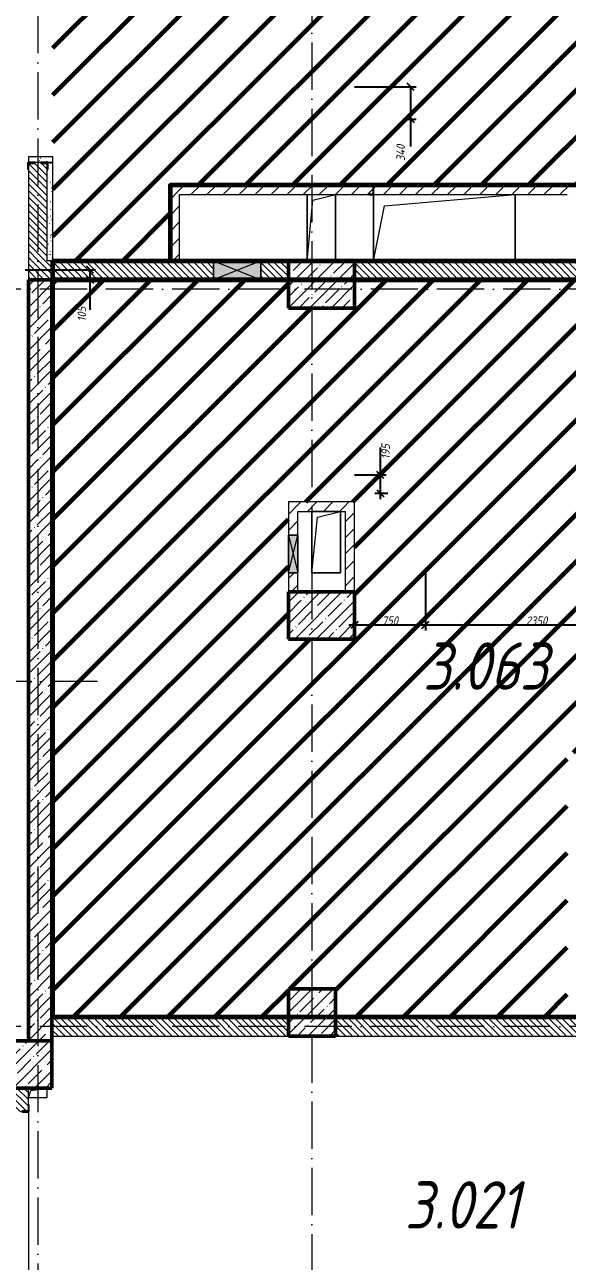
# Model space of a CAD drawing. Header units: millimetres. Extents: x -606178 to 312196, y -19338 to 632709.
# Drawn here: x -66003 to -60265, y 504594 to 517672 of the extents above; entities that cross this region are included whole.
import ezdxf

# ---------------------------------------------------------------- set-up
doc = ezdxf.new("R2010")
doc.units = ezdxf.units.MM
doc.linetypes.add('50_200_ШТРИХ_1Т_ш5_п1_п1_', pattern=[700, 500, -100, 0, -100])
for name, color, linetype, lineweight in [('6.4.1) Окр пт с инж. ПТ2.16', 3, 'Continuous', 60), ('6.4.3) Окр пт с инж. ПТ2.3', 150, 'Continuous', 60), ('A-____-____-DIMS', 7, 'Continuous', 9), ('A-DETL-GENF-OTLN', 7, 'Continuous', 9), ('A-FLOR-____-OTLN', 7, 'Continuous', 9), ('A-GENM-____-MCUT', 7, 'Continuous', 25), ('A-GENM-____-OTLN', 7, 'Continuous', 9), ('A-GENM-____-OTLN-1', 7, 'Continuous', 25), ('A-GLAZ-____-OTLN', 7, 'Continuous', 9), ('A-WALL-____-MCUT', 7, 'Continuous', 13), ('A-WALL-____-MCUT-2', 7, 'Continuous', 50), ('A-WALL-____-OTLN', 7, 'Continuous', 9), ('A-WALL-____-PATT-1', 7, 'Continuous', 9), ('A-WALL-FNSH-MCUT-1', 7, 'Continuous', 9), ('S-COLS-____-MCUT', 7, 'Continuous', 50), ('S-COLS-____-OTLN', 7, 'Continuous', 9), ('S-GRID-____-OTLN-1', 7, '50_200_ШТРИХ_1Т_ш5_п1_п1_', 9), ('Марки помещений', 7, 'Continuous', 9)]:
    doc.layers.add(name, color=color, linetype=linetype, lineweight=lineweight)
doc.layers.add('A-WALL-____-PATT-2', color=7, linetype='Continuous', lineweight=9, true_color=0x787878)
doc.styles.add('ISOCPEUR_I_2', font='isocpeui.ttf', dxfattribs={"width": 0.85, "height": 2.3})
doc.styles.add('ISOCPEUR_I_7', font='isocpeui.ttf', dxfattribs={"width": 0.9, "height": 90})
doc.dimstyles.new('ISO-1_8_0_9К_СРЕДНИЙ_Кладочные_1', dxfattribs={"dimscale": 304.8, "dimtxt": 89.638306, "dimasz": 0.246063, "dimexe": 0.19685, "dimexo": 0, "dimgap": 0, "dimtad": 1, "dimdec": 3, "dimrnd": 0.001, "dimdsep": 46, "dimtxsty": 'ISOCPEUR_I_7', "dimblk1": 'OBLIQUE', "dimblk2": 'OBLIQUE', "dimsah": 1, "dimcen": 0.09, "dimdle": 0.19685, "dimazin": 0, "dimtfac": 1, "dimtdec": 4, "dimtix": 1, "dimtmove": 0, "dimatfit": 3, "dimfxl": 1, "dimtvp": 1, "dimtolj": 1, "dimtzin": 0, "dimarcsym": 2})
doc.dimstyles.new('ISO-1_8_0_9К_СРЕДНИЙ_Кладочные_2', dxfattribs={"dimscale": 304.8, "dimtxt": 89.638306, "dimasz": 0.246063, "dimexe": 0.19685, "dimexo": 0, "dimgap": 0, "dimtad": 1, "dimdec": 3, "dimrnd": 0.001, "dimdsep": 46, "dimtxsty": 'ISOCPEUR_I_7', "dimblk1": 'OBLIQUE', "dimblk2": 'OBLIQUE', "dimsah": 1, "dimcen": 0.09, "dimdle": 0.19685, "dimazin": 0, "dimtfac": 1, "dimtdec": 4, "dimtix": 1, "dimtmove": 1, "dimatfit": 3, "dimfxl": 1, "dimtvp": 1, "dimtolj": 1, "dimtzin": 0, "dimarcsym": 2})
pattern_1 = [(135, (-140714.89, 451794.26), (-35.35534, -35.35534), [])]
pattern_2 = [(45, (-140714.89, 451794.26), (-84.85281, 84.85281), [])]
pattern_3 = [(0, (-140714.89, 451794.26), (203.2, 50.8), [3.353, -149.047, 3.353, -149.047, -812.8]), (0, (-140714.89, 451794.26), (203.2, 50.8), [-304.8, 3.353, -301.447, 3.353, -149.047, -355.6]), (0, (-140714.89, 451794.26), (203.2, 50.8), [-762, 3.353, -98.247, 3.353, -250.647]), (120, (-140638.69, 451819.66), (-145.59409, 150.576362), [3.353, -149.047, 3.353, -149.047, -812.8]), (120, (-140638.69, 451819.66), (-145.59409, 150.576362), [-304.8, 3.353, -301.447, 3.353, -149.047, -355.6]), (120, (-140638.69, 451819.66), (-145.59409, 150.576362), [-762, 3.353, -98.247, 3.353, -250.647]), (240, (-140613.29, 451921.26), (-57.60591, -201.376362), [3.353, -149.047, 3.353, -149.047, -812.8]), (240, (-140613.29, 451921.26), (-57.60591, -201.376362), [-304.8, 3.353, -301.447, 3.353, -149.047, -355.6]), (240, (-140613.29, 451921.26), (-57.60591, -201.376362), [-762, 3.353, -98.247, 3.353, -250.647])]

# ---------------------------------------------------------------- blocks, each defined once
blk = doc.blocks.new('BSC_Колонна _Прямоугольная - 500х500-V42-АР1_План отверстий 3 этажа в осях 1-64_Ю-ЯЯ')
at = {"layer": 'S-COLS-____-OTLN'}
h = blk.add_hatch(dxfattribs=at)
h.set_pattern_fill('FP_50', color=256, style=0, pattern_type=2)
h.set_pattern_definition([(45, (-77750, -55431.04), (-114.04925, 114.04925), []), (45, (-77635.95, -55431.04), (-114.04925, 114.04925), [201.613, -40.323, 3.353, -36.97])])
h.paths.add_polyline_path([(-250, -250), (250, -250), (250, 250), (-250, 250)], flags=0)
at = {"layer": 'S-COLS-____-MCUT'}
for p, q in [((250, 250), (-250, 250)), ((-250, 250), (-250, -250)), ((250, -250), (250, 250)), ((-250, -250), (250, -250))]:
    blk.add_line(p, q, dxfattribs=at)
blk = doc.blocks.new('BSC_Колонна _Прямоугольная - 500х700-V106-АР1_План отверстий 3 этажа в осях 1-64_Ю-ЯЯ')
at = {"layer": 'S-COLS-____-OTLN'}
h = blk.add_hatch(dxfattribs=at)
h.set_pattern_fill('FP_111', color=256, style=0, pattern_type=2)
h.set_pattern_definition([(315, (-63131.04, 77850), (114.04925, 114.04925), []), (315, (-63131.04, 77735.95), (114.04925, 114.04925), [201.613, -40.323, 3.353, -36.97])])
h.paths.add_polyline_path([(-250, 350), (-250, -350), (250, -350), (250, 350)], flags=0)
at = {"layer": 'S-COLS-____-MCUT'}
for p, q in [((250, 350), (-250, 350)), ((-250, 350), (-250, -350)), ((250, -350), (250, 350)), ((-250, -350), (250, -350))]:
    blk.add_line(p, q, dxfattribs=at)
blk = doc.blocks.new('BSC_Колонна _Прямоугольная - 500х500-V112-АР1_План отверстий 3 этажа в осях 1-64_Ю-ЯЯ')
at = {"layer": 'S-COLS-____-OTLN'}
h = blk.add_hatch(dxfattribs=at)
h.set_pattern_fill('FP_117', color=256, style=0, pattern_type=2)
h.set_pattern_definition([(45, (-74750, -54881.04), (-114.04925, 114.04925), []), (45, (-74635.95, -54881.04), (-114.04925, 114.04925), [201.613, -40.323, 3.353, -36.97])])
h.paths.add_polyline_path([(-250, -250), (250, -250), (250, 250), (-250, 250), (-250, -79)], flags=0)
at = {"layer": 'S-COLS-____-MCUT'}
for p, q in [((250, 250), (-250, 250)), ((-250, 250), (-250, -250)), ((250, -250), (250, 250)), ((-250, -250), (250, -250))]:
    blk.add_line(p, q, dxfattribs=at)
blk = doc.blocks.new('BSC_Колонна _Прямоугольная - 500х700-V125-АР1_План отверстий 3 этажа в осях 1-64_Ю-ЯЯ')
at = {"layer": 'S-COLS-____-OTLN'}
h = blk.add_hatch(dxfattribs=at)
h.set_pattern_fill('FP_130', color=256, style=0, pattern_type=2)
h.set_pattern_definition([(315, (-59631.04, 77850), (114.04925, 114.04925), []), (315, (-59631.04, 77735.95), (114.04925, 114.04925), [201.613, -40.323, 3.353, -36.97])])
h.paths.add_polyline_path([(-250, 350), (-250, -350), (250, -350), (250, 350)], flags=0)
at = {"layer": 'S-COLS-____-MCUT'}
for p, q in [((250, 350), (-250, 350)), ((-250, 350), (-250, -350)), ((250, -350), (250, 350)), ((-250, -350), (250, -350))]:
    blk.add_line(p, q, dxfattribs=at)
blk = doc.blocks.new('Фахверк_СКБ_Уголок - 250_2700-27497298-АР1_План отверстий 3 этажа в осях 1-64_Ю-ЯЯ')
at = {"layer": 'A-GENM-____-MCUT'}
for p, q in [((200, 181), (125, 181)), ((125, 181), (125, 106)), ((131, 106), (131, 175)), ((131, 175), (200, 175)), ((200, 175), (200, 181)), ((125, 106), (131, 106)), ((131, -6), (125, -6)), ((125, -6), (125, -81)), ((125, -81), (200, -81)), ((131, -75), (131, -6)), ((200, -75), (131, -75)), ((200, -81), (200, -75))]:
    blk.add_line(p, q, dxfattribs=at)
blk = doc.blocks.new('154_Стойка_СКБ_Уголок - СМ-2540_200-37126399-АР1_План отверстий 3 этажа в осях 1-64_Ю-ЯЯ')
at = {"layer": 'A-GENM-____-MCUT'}
for p, q in [((125, 156), (125, 81)), ((200, 156), (125, 156)), ((131, 81), (131, 150)), ((131, 150), (200, 150)), ((200, 150), (200, 156)), ((125, 81), (131, 81)), ((131, 19), (125, 19)), ((125, 19), (125, -56)), ((131, -50), (131, 19)), ((125, -56), (200, -56)), ((200, -50), (131, -50)), ((200, -56), (200, -50))]:
    blk.add_line(p, q, dxfattribs=at)
blk = doc.blocks.new('Стойка_Влож_Полоса боковая - Полоса-V164-АР1_План отверстий 3 этажа в осях 1-64_Ю-ЯЯ')
at = {"layer": 'A-GENM-____-OTLN'}
for p, q in [((-5, 60), (0, 60)), ((-5, -60), (-5, 60)), ((0, 31), (0, -31)), ((0, -60), (-5, -60))]:
    blk.add_line(p, q, dxfattribs=at)
blk = doc.blocks.new('154_Фахверк_СКБ_Швеллер - Тип_100_3960-28318856-АР1_План отверстий 3 этажа в осях 1-64_Ю-ЯЯ')
at = {"layer": 'A-GENM-____-MCUT'}
for p, q in [((175, 50), (125, 50)), ((125, 50), (125, -50)), ((128, 47), (175, 47)), ((128, -47), (128, 47)), ((175, 47), (175, 50)), ((125, -50), (175, -50)), ((175, -47), (128, -47)), ((175, -50), (175, -47))]:
    blk.add_line(p, q, dxfattribs=at)
blk = doc.blocks.new('AR_Отверстие прямоугольное _в плите_ - AR_Отверстие прямоугольное _в плите_-V175-АР1_План отверстий 3 этажа в осях 1-64_Ю-ЯЯ')
at = {"layer": 'A-GENM-____-OTLN'}
for p, q in [((-100, -50), (-75, 25)), ((-75, 25), (100, 50)), ((100, -50), (100, 50)), ((-100, -50), (100, -50))]:
    blk.add_line(p, q, dxfattribs=at)
blk = doc.blocks.new('AR_Отверстие прямоугольное _в плите_ - AR_Отверстие прямоугольное _в плите_-30459803-АР1_План отверстий 3 этажа в осях 1-64_Ю-ЯЯ')
at = {"layer": 'A-GENM-____-OTLN'}
for p, q in [((-150, 350), (-150, -350)), ((-150, -350), (-90, 290)), ((-90, 290), (150, 350)), ((150, -350), (150, 350))]:
    blk.add_line(p, q, dxfattribs=at)
blk = doc.blocks.new('AR_Отверстие прямоугольное _в плите_ - AR_Отверстие прямоугольное _в плите_-30552792-АР1_План отверстий 3 этажа в осях 1-64_Ю-ЯЯ')
at = {"layer": 'A-GENM-____-OTLN'}
for p, q in [((150, 325), (-150, 325)), ((-150, 325), (-150, -325)), ((-150, -325), (-90, 265)), ((-90, 265), (150, 325)), ((150, -325), (150, 325)), ((-150, -325), (150, -325))]:
    blk.add_line(p, q, dxfattribs=at)
blk = doc.blocks.new('AR_Отверстие прямоугольное _в плите_ - AR_Отверстие прямоугольное _в плите_-V205-АР1_План отверстий 3 этажа в осях 1-64_Ю-ЯЯ')
at = {"layer": 'A-GENM-____-OTLN'}
for p, q in [((-750, 350), (-750, -350)), ((-633, 233), (750, 350)), ((750, -350), (750, 350)), ((-750, -350), (-633, 233))]:
    blk.add_line(p, q, dxfattribs=at)
blk = doc.blocks.new('AR_Отверстие прямоугольное _в стене__БезПР - AR_Отверстие прямоугольное _в стене__БезПР-36427908-АР1_План отверстий 3 этажа в осях 1-64_Ю-ЯЯ')
at = {"layer": 'A-GLAZ-____-OTLN'}
blk.add_hatch(color=256, dxfattribs=at).paths.add_polyline_path([(250, -100), (250, 100), (-250, 100), (-250, -100)], flags=0)
at = {"layer": 'A-DETL-GENF-OTLN'}
for p, q in [((-250, -100), (-250, 100)), ((-250, 100), (250, 100)), ((250, 100), (-250, -100)), ((-250, 100), (250, -100)), ((250, 100), (-250, 100)), ((-250, 100), (-250, -100)), ((250, 100), (250, -100)), ((250, -100), (250, 100)), ((250, -100), (-250, -100)), ((-250, -100), (250, -100))]:
    blk.add_line(p, q, dxfattribs=at)
at = {"layer": 'A-GLAZ-____-OTLN'}
blk.add_line((250, 100), (-250, 100), dxfattribs=at)
blk = doc.blocks.new('AR_Отверстие прямоугольное _в стене__БезПР - AR_Отверстие прямоугольное _в стене__БезПР-36428025-АР1_План отверстий 3 этажа в осях 1-64_Ю-ЯЯ')
at = {"layer": 'A-GLAZ-____-OTLN'}
blk.add_hatch(color=256, dxfattribs=at).paths.add_polyline_path([(-200, -50), (200, -50), (200, 50), (-200, 50)], flags=0)
at = {"layer": 'A-DETL-GENF-OTLN'}
for p, q in [((-200, -50), (-200, 50)), ((-200, 50), (200, 50)), ((200, 50), (-200, -50)), ((-200, 50), (200, -50)), ((200, 50), (-200, 50)), ((-200, 50), (-200, -50)), ((200, 50), (200, -50)), ((200, -50), (200, 50)), ((200, -50), (-200, -50)), ((-200, -50), (200, -50))]:
    blk.add_line(p, q, dxfattribs=at)
at = {"layer": 'A-GLAZ-____-OTLN'}
blk.add_line((200, 50), (-200, 50), dxfattribs=at)
blk = doc.blocks.new('_Oblique')
at = {"color": 0, "linetype": 'ByBlock', "lineweight": -2}
blk.add_line((-0.5, -0.5), (0.5, 0.5), dxfattribs=at)
blk = doc.blocks.new('*D5226')
at = {"layer": 'A-____-____-DIMS', "color": 0, "lineweight": -2, "transparency": 16777216}
for p, q in [((-61765, 511906), (-61765, 511264)), ((-62515, 511430), (-62515, 511264)), ((-62575, 511324), (-61705, 511324))]:
    blk.add_line(p, q, dxfattribs=at)
at = {"layer": 'Defpoints', "color": 0, "transparency": 16777216}
for p in [(-61765, 511906), (-62515, 511430), (-61765, 511324)]:
    blk.add_point(p, dxfattribs=at)
at = {"layer": 'A-____-____-DIMS', "color": 0, "lineweight": -2, "transparency": 16777216, "xscale": 75, "yscale": 75, "zscale": 75, "rotation": 180}
blk.add_blockref('_Oblique', (-62515, 511324), dxfattribs=at)
at = {"layer": 'A-____-____-DIMS', "color": 0, "lineweight": -2, "transparency": 16777216, "xscale": 75, "yscale": 75, "zscale": 75}
blk.add_blockref('_Oblique', (-61765, 511324), dxfattribs=at)
at = {"layer": 'A-____-____-DIMS', "color": 0, "transparency": 16777216, "insert": (-62140, 511370), "char_height": 90, "width": 409.58, "attachment_point": 5, "style": 'ISOCPEUR_I_7'}
blk.add_mtext('\\A1;750', dxfattribs=at)
blk = doc.blocks.new('*D5227')
at = {"layer": 'A-____-____-DIMS', "color": 0, "lineweight": -2, "transparency": 16777216}
for p, q in [((-61765, 511906), (-61765, 511264)), ((-59415, 511906), (-59415, 511264)), ((-61825, 511324), (-59355, 511324))]:
    blk.add_line(p, q, dxfattribs=at)
at = {"layer": 'Defpoints', "color": 0, "transparency": 16777216}
for p in [(-61765, 511906), (-59415, 511906), (-59415, 511324)]:
    blk.add_point(p, dxfattribs=at)
at = {"layer": 'A-____-____-DIMS', "color": 0, "lineweight": -2, "transparency": 16777216, "xscale": 75, "yscale": 75, "zscale": 75, "rotation": 180}
blk.add_blockref('_Oblique', (-61765, 511324), dxfattribs=at)
at = {"layer": 'A-____-____-DIMS', "color": 0, "lineweight": -2, "transparency": 16777216, "xscale": 75, "yscale": 75, "zscale": 75}
blk.add_blockref('_Oblique', (-59415, 511324), dxfattribs=at)
at = {"layer": 'A-____-____-DIMS', "color": 0, "transparency": 16777216, "insert": (-60590, 511369), "char_height": 90, "width": 546.1, "attachment_point": 5, "style": 'ISOCPEUR_I_7'}
blk.add_mtext('\\A1;2350', dxfattribs=at)
blk = doc.blocks.new('*D5379')
at = {"layer": 'A-____-____-DIMS', "color": 0, "lineweight": -2, "transparency": 16777216}
for p, q in [((-65998, 515080), (-65253, 515080)), ((-65313, 515080), (-65313, 514915)), ((-65715, 514975), (-65253, 514975)), ((-65313, 514975), (-65313, 514658))]:
    blk.add_line(p, q, dxfattribs=at)
at = {"layer": 'Defpoints', "color": 0, "transparency": 16777216}
for p in [(-65998, 515080), (-65313, 515080), (-65715, 514975)]:
    blk.add_point(p, dxfattribs=at)
at = {"layer": 'A-____-____-DIMS', "color": 0, "lineweight": -2, "transparency": 16777216, "xscale": 75, "yscale": 75, "zscale": 75}
for p, rotation in [((-65313, 515080), 90), ((-65313, 514975), 270)]:
    blk.add_blockref('_Oblique', p, dxfattribs=dict(at, rotation=rotation))
at = {"layer": 'A-____-____-DIMS', "color": 0, "transparency": 16777216, "insert": (-65445, 514534), "char_height": 90, "width": 368.21, "attachment_point": 1, "rotation": 90, "line_spacing_factor": 1.149209, "style": 'ISOCPEUR_I_7'}
blk.add_mtext('\\A1;105', dxfattribs=at)
blk = doc.blocks.new('*D5433')
at = {"layer": 'A-____-____-DIMS', "color": 0, "lineweight": -2, "transparency": 16777216}
for p, q in [((-62515, 517015), (-61862, 517015)), ((-61922, 517015), (-61922, 516615)), ((-62003, 516675), (-61862, 516675)), ((-61922, 516675), (-61922, 516383))]:
    blk.add_line(p, q, dxfattribs=at)
at = {"layer": 'Defpoints', "color": 0, "transparency": 16777216}
for p in [(-62515, 517015), (-61922, 517015), (-62003, 516675)]:
    blk.add_point(p, dxfattribs=at)
at = {"layer": 'A-____-____-DIMS', "color": 0, "lineweight": -2, "transparency": 16777216, "xscale": 75, "yscale": 75, "zscale": 75}
for p, rotation in [((-61922, 517015), 90), ((-61922, 516675), 270)]:
    blk.add_blockref('_Oblique', p, dxfattribs=dict(at, rotation=rotation))
at = {"layer": 'A-____-____-DIMS', "color": 0, "transparency": 16777216, "insert": (-62072, 516230), "char_height": 90, "width": 426.13, "attachment_point": 1, "rotation": 90, "line_spacing_factor": 1.149209, "style": 'ISOCPEUR_I_7'}
blk.add_mtext('\\A1;340', dxfattribs=at)
blk = doc.blocks.new('*D5434')
at = {"layer": 'A-____-____-DIMS', "color": 0, "lineweight": -2, "transparency": 16777216}
for p, q in [((-62242, 512910), (-62242, 513201)), ((-62515, 512910), (-62182, 512910)), ((-62242, 512655), (-62242, 512910)), ((-62162, 512715), (-62302, 512715))]:
    blk.add_line(p, q, dxfattribs=at)
at = {"layer": 'Defpoints', "color": 0, "transparency": 16777216}
for p in [(-62515, 512910), (-62242, 512910), (-62162, 512715)]:
    blk.add_point(p, dxfattribs=at)
at = {"layer": 'A-____-____-DIMS', "color": 0, "lineweight": -2, "transparency": 16777216, "xscale": 75, "yscale": 75, "zscale": 75}
for p, rotation in [((-62242, 512910), 90), ((-62242, 512715), 270)]:
    blk.add_blockref('_Oblique', p, dxfattribs=dict(at, rotation=rotation))
at = {"layer": 'A-____-____-DIMS', "color": 0, "transparency": 16777216, "insert": (-62231, 513077), "char_height": 90, "width": 368.21, "attachment_point": 1, "rotation": 90, "line_spacing_factor": 1.149209, "style": 'ISOCPEUR_I_7'}
blk.add_mtext('\\A1;195', dxfattribs=at)

msp = doc.modelspace()

# ---------------------------------------------------------------- hatches: boundary and pattern name
at = {"layer": '6.4.3) Окр пт с инж. ПТ2.3'}
h = msp.add_hatch(dxfattribs=at)
h.set_pattern_fill('ANSI31', color=256, scale=111)
h.paths.add_polyline_path([(-55044.891, 514975.3011), (-57214.891, 514975.3011), (-57214.891, 514675.3011), (-57914.891, 514675.3011), (-57914.891, 514975.3011), (-62514.891, 514975.3011), (-62514.891, 514675.3011), (-63214.891, 514675.3011), (-63214.891, 514975.3011), (-65704.891, 514975.3011), (-65704.891, 507175.3011), (-63214.891, 507175.3011), (-63214.891, 507475.3011), (-62714.891, 507475.3011), (-62714.891, 507175.3011), (-60264.891, 507175.3011), (-60264.891, 508400.3011), (-60264.891, 509700.3011), (-60264.891, 509975.3011), (-59364.891, 509975.3011), (-57214.891, 509975.3011), (-57214.891, 509725.3011), (-57214.891, 507475.3011), (-57214.891, 507175.3011), (-57089.891, 507175.3011), (-57089.891, 507181.3011), (-57014.891, 507181.3011), (-55044.891, 507180.6179)], flags=17)
h.paths.add_polyline_path([(-62514.891, 512625.3011), (-62514.891, 511675.3011), (-62514.891, 511175.3011), (-63214.891, 511175.3011), (-63214.891, 511675.3011), (-63214.891, 511875.3011), (-63214.891, 512275.3011), (-63214.891, 512625.3011)], flags=16)
h.paths.add_polyline_path([(-62614.891, 512525.3011), (-62614.891, 511675.3011), (-63114.891, 511675.3011), (-63114.891, 511875.3011), (-63214.891, 511875.3011), (-63214.891, 512275.3011), (-63114.891, 512275.3011), (-63114.891, 512525.3011)], flags=0)
h.paths.add_polyline_path([(-62664.891, 512523.9594), (-62664.891, 511873.9594), (-62964.891, 511873.9594), (-62964.891, 512523.9594)], flags=0)
h.paths.add_polyline_path([(-57914.891, 511675.3011), (-57214.891, 511675.3011), (-57214.891, 511175.3011), (-57914.891, 511175.3011)], flags=16)
h.paths.add_polyline_path([(-63114.891, 512275.3011), (-63114.891, 511875.3011), (-63214.891, 511875.3011), (-63214.891, 512275.3011)], flags=0)
h.paths.add_polyline_path([(-63114.891, 512275.3011), (-63114.891, 511875.3011), (-63164.891, 512075.3011)], flags=0)
h.paths.add_polyline_path([(-47464.891, 518375.3011), (-63014.891, 518375.3011), (-65704.891, 518375.3011), (-65704.891, 515175.3011), (-64464.891, 515175.3011), (-64464.891, 515975.3011), (-54944.891, 515975.3011), (-54944.891, 515175.3011), (-54944.891, 514975.3011), (-54944.891, 507175.3011), (-46764.891, 507175.3011), (-46764.891, 515925.3011), (-47464.891, 515925.3011)])
h.paths.add_polyline_path([(-52164.891, 515175.3011), (-51464.891, 515175.3011), (-51464.891, 514675.3011), (-52164.891, 514675.3011)], flags=16)
h.paths.add_polyline_path([(-52164.891, 511675.3011), (-51464.891, 511675.3011), (-51464.891, 511175.3011), (-52164.891, 511175.3011)], flags=16)
at = {"layer": 'A-WALL-____-PATT-1'}
h = msp.add_hatch(dxfattribs=at)
h.set_pattern_fill('FP_9', color=256, style=0, pattern_type=2)
h.set_pattern_definition(pattern_1)
h.paths.add_polyline_path([(-65764.891, 515175.3011), (-65764.891, 516209.3011), (-65833.891, 516209.3011), (-65833.891, 516215.3011), (-65895.891, 516215.3011), (-65895.891, 516209.3011), (-65964.891, 516209.3011), (-65964.891, 515175.3011)], flags=0)
h.paths.add_polyline_path([(-65833.891, 518435.3011), (-65833.891, 518441.3011), (-65764.891, 518441.3011), (-65764.891, 518975.3011), (-65964.891, 518975.3011), (-65964.891, 518441.3011), (-65895.891, 518441.3011), (-65895.891, 518435.3011)], flags=0)
h = msp.add_hatch(dxfattribs=at)
h.set_pattern_fill('FP_7', color=256, style=0, pattern_type=2)
h.set_pattern_definition(pattern_2)
h.paths.add_polyline_path([(-64464.891, 515175.3011), (-64364.891, 515175.3011), (-64364.891, 515975.3011), (-64464.891, 515975.3011), (-64464.891, 515475.6524)], flags=0)
h = msp.add_hatch(dxfattribs=at)
h.set_pattern_fill('FP_7', color=256, style=0, pattern_type=2)
h.set_pattern_definition(pattern_2)
h.paths.add_polyline_path([(-55044.891, 515875.3011), (-55044.891, 515975.3011), (-57189.891, 515975.3011), (-57189.891, 515972.3011), (-57236.891, 515972.3011), (-57236.891, 515878.3011), (-57189.891, 515878.3011), (-57189.891, 515875.3011), (-55890.6311, 515875.3011)], flags=0)
h.paths.add_polyline_path([(-60264.891, 515875.3011), (-60264.891, 515878.3011), (-60217.891, 515878.3011), (-60217.891, 515972.3011), (-60264.891, 515972.3011), (-60264.891, 515975.3011), (-62314.891, 515975.3011), (-62314.891, 515875.3011), (-61193.024, 515875.3011)], flags=0)
h.paths.add_polyline_path([(-60214.891, 515875.3011), (-58489.891, 515875.3011), (-58489.891, 515975.3011), (-60214.891, 515975.3011), (-60214.891, 515878.3011)], flags=0)
h.paths.add_polyline_path([(-64364.891, 515875.3011), (-62364.891, 515875.3011), (-62364.891, 515878.3011), (-62317.891, 515878.3011), (-62317.891, 515972.3011), (-62364.891, 515972.3011), (-62364.891, 515975.3011), (-64364.891, 515975.3011)], flags=0)
h = msp.add_hatch(dxfattribs=at)
h.set_pattern_fill('FP_9', color=256, style=0, pattern_type=2)
h.set_pattern_definition(pattern_1)
h.paths.add_polyline_path([(-63214.891, 514975.3011), (-63214.891, 515175.3011), (-63504.891, 515175.3011), (-63504.891, 514975.3011)], flags=0)
h.paths.add_polyline_path([(-64004.891, 514975.3011), (-64004.891, 515175.3011), (-65964.891, 515175.3011), (-65964.891, 514975.3011)], flags=0)
h = msp.add_hatch(dxfattribs=at)
h.set_pattern_fill('FP_9', color=256, style=0, pattern_type=2)
h.set_pattern_definition(pattern_1)
h.paths.add_polyline_path([(-57914.891, 514975.3011), (-57914.891, 515175.3011), (-62514.891, 515175.3011), (-62514.891, 514975.3011), (-59425.5597, 514975.3011)], flags=0)
h = msp.add_hatch(dxfattribs=at)
h.set_pattern_fill('FP_12', color=256, style=0, pattern_type=2)
h.set_pattern_definition([(45, (-140714.89, 451794.26), (-114.04925, 114.04925), []), (45, (-140600.84, 451794.26), (-114.04925, 114.04925), [201.612, -40.322, 3.353, -36.97])])
h.paths.add_polyline_path([(-65964.891, 506925.3011), (-65714.891, 506925.3011), (-65714.891, 514975.3011), (-65964.891, 514975.3011), (-65964.891, 507403.2268)], flags=0)
h = msp.add_hatch(dxfattribs=at)
h.set_pattern_fill('FP_7', color=256, style=0, pattern_type=2)
h.set_pattern_definition(pattern_2)
h.paths.add_polyline_path([(-63114.891, 511675.3011), (-63114.891, 511875.3011), (-63214.891, 511875.3011), (-63214.891, 511675.3011)], flags=0)
h.paths.add_polyline_path([(-63214.891, 512275.3011), (-63114.891, 512275.3011), (-63114.891, 512625.3011), (-63214.891, 512625.3011)], flags=0)
h = msp.add_hatch(dxfattribs=at)
h.set_pattern_fill('FP_7', color=256, style=0, pattern_type=2)
h.set_pattern_definition(pattern_2)
h.paths.add_polyline_path([(-63114.891, 512525.3011), (-62614.891, 512525.3011), (-62614.891, 512625.3011), (-63114.891, 512625.3011)], flags=0)
h = msp.add_hatch(dxfattribs=at)
h.set_pattern_fill('FP_7', color=256, style=0, pattern_type=2)
h.set_pattern_definition(pattern_2)
h.paths.add_polyline_path([(-62614.891, 511675.3011), (-62514.891, 511675.3011), (-62514.891, 512625.3011), (-62614.891, 512625.3011), (-62614.891, 512246.6822)], flags=0)
h = msp.add_hatch(dxfattribs=at)
h.set_pattern_fill('FP_9', color=256, style=0, pattern_type=2)
h.set_pattern_definition(pattern_1)
h.paths.add_polyline_path([(-63214.891, 506975.3011), (-63214.891, 507175.3011), (-65714.891, 507175.3011), (-65714.891, 506975.3011), (-64727.9525, 506975.3011)], flags=0)
h = msp.add_hatch(dxfattribs=at)
h.set_pattern_fill('FP_9', color=256, style=0, pattern_type=2)
h.set_pattern_definition(pattern_1)
h.paths.add_polyline_path([(-57814.891, 506975.3011), (-57814.891, 507175.3011), (-62714.891, 507175.3011), (-62714.891, 506975.3011), (-59425.5597, 506975.3011)], flags=0)
h = msp.add_hatch(dxfattribs=at)
h.set_pattern_fill('FP_9', color=256, style=0, pattern_type=2)
h.set_pattern_definition(pattern_1)
h.paths.add_polyline_path([(-65964.891, 503975.3011), (-65964.891, 504369.3011), (-66033.891, 504369.3011), (-66033.891, 504375.3011), (-66145.891, 504375.3011), (-66145.891, 504369.3011), (-66214.891, 504369.3011), (-66214.891, 503975.3011)], flags=0)
h.paths.add_polyline_path([(-66145.891, 506175.3011), (-66033.891, 506175.3011), (-66033.891, 506181.3011), (-65964.891, 506181.3011), (-65964.891, 506425.3011), (-66214.891, 506425.3011), (-66214.891, 506181.3011), (-66145.891, 506181.3011)], flags=0)
at = {"layer": 'A-WALL-____-PATT-2'}
h = msp.add_hatch(dxfattribs=at)
h.set_pattern_fill('FP_156', color=256, style=0, pattern_type=2)
h.set_pattern_definition(pattern_3)
h.paths.add_polyline_path([(-65704.891, 515175.3011), (-65704.891, 516215.3011), (-65758.891, 516215.3011), (-65758.891, 516140.3011), (-65764.891, 516140.3011), (-65764.891, 515175.3011)], flags=0)
h.paths.add_polyline_path([(-65704.891, 518435.3011), (-65704.891, 518975.3011), (-65764.891, 518975.3011), (-65764.891, 518510.3011), (-65758.891, 518510.3011), (-65758.891, 518435.3011)], flags=0)
h = msp.add_hatch(dxfattribs=at)
h.set_pattern_fill('FP_156', color=256, style=0, pattern_type=2)
h.set_pattern_definition(pattern_3)
h.paths.add_polyline_path([(-65964.891, 516215.3011), (-65924.891, 516215.3011), (-65924.891, 516220.3011), (-65804.891, 516220.3011), (-65804.891, 516215.3011), (-65704.891, 516215.3011), (-65704.891, 516275.3011), (-65964.891, 516275.3011)], flags=0)

# ---------------------------------------------------------------- linework, layer by layer
at = {"layer": '6.4.1) Окр пт с инж. ПТ2.16'}
for points in [[(-54944.891, 515975.3011), (-64464.891, 515975.3011), (-64464.891, 515175.3011), (-54944.891, 515175.3011)], [(-65704.891, 515175.3011), (-54944.891, 515175.3011), (-54944.891, 514975.3011), (-65704.891, 514975.3011)], [(-65704.891, 514975.3011), (-55044.891, 514975.3011), (-55044.891, 507175.3011), (-65704.891, 507175.3011)]]:
    msp.add_lwpolyline(points, close=True, dxfattribs=at)
at = {"layer": 'A-FLOR-____-OTLN'}
for p, q in [((-63014.891, 515175.3011), (-63014.891, 515875.3011)), ((-62714.891, 515875.3011), (-62714.891, 515175.3011)), ((-62314.891, 515175.3011), (-62314.891, 515875.3011)), ((-60814.891, 515875.3011), (-60814.891, 515175.3011)), ((-62964.891, 512523.9594), (-62664.891, 512523.9594)), ((-62964.891, 511873.9594), (-62964.891, 512523.9594)), ((-62664.891, 512523.9594), (-62664.891, 511873.9594)), ((-62664.891, 511873.9594), (-62964.891, 511873.9594))]:
    msp.add_line(p, q, dxfattribs=at)
at = {"layer": 'A-WALL-____-MCUT'}
for p, q in [((-65964.891, 516140.3011), (-65964.891, 514975.3011)), ((-65764.891, 515175.3011), (-65764.891, 516140.3011)), ((-64004.891, 515175.3011), (-65764.891, 515175.3011)), ((-63214.891, 515175.3011), (-63504.891, 515175.3011)), ((-57914.891, 515175.3011), (-62514.891, 515175.3011)), ((-65964.891, 514975.3011), (-64004.891, 514975.3011)), ((-63504.891, 514975.3011), (-63214.891, 514975.3011)), ((-62514.891, 514975.3011), (-57914.891, 514975.3011)), ((-63214.891, 507175.3011), (-65714.891, 507175.3011)), ((-57814.891, 507175.3011), (-62714.891, 507175.3011)), ((-65714.891, 506975.3011), (-63214.891, 506975.3011)), ((-62714.891, 506975.3011), (-57814.891, 506975.3011)), ((-65964.891, 506250.3011), (-65964.891, 506425.3011))]:
    msp.add_line(p, q, dxfattribs=at)
at = {"layer": 'A-WALL-____-MCUT-2'}
for p, q in [((-65964.891, 514975.3011), (-65964.891, 506925.3011)), ((-65714.891, 514975.3011), (-65964.891, 514975.3011)), ((-65714.891, 506925.3011), (-65714.891, 514975.3011))]:
    msp.add_line(p, q, dxfattribs=at)
at = {"layer": 'A-WALL-____-OTLN'}
msp.add_line((-65964.891, 506175.3011), (-65964.891, 504375.3011), dxfattribs=at)
at = {"layer": 'A-WALL-FNSH-MCUT-1'}
for p, q in [((-65704.891, 516275.3011), (-65964.891, 516275.3011)), ((-65964.891, 516275.3011), (-65964.891, 516215.3011)), ((-65704.891, 516215.3011), (-65758.891, 516215.3011)), ((-65758.891, 516215.3011), (-65704.891, 516215.3011)), ((-65704.891, 515175.3011), (-65704.891, 516275.3011)), ((-62364.891, 515975.3011), (-64464.891, 515975.3011)), ((-64464.891, 515975.3011), (-64464.891, 515175.3011)), ((-60264.891, 515975.3011), (-62314.891, 515975.3011)), ((-64364.891, 515875.3011), (-62364.891, 515875.3011)), ((-64364.891, 515175.3011), (-64364.891, 515875.3011)), ((-62314.891, 515875.3011), (-60264.891, 515875.3011)), ((-63214.891, 512625.3011), (-63214.891, 512275.3011)), ((-62514.891, 512625.3011), (-63214.891, 512625.3011)), ((-62514.891, 511675.3011), (-62514.891, 512625.3011)), ((-63114.891, 512275.3011), (-63114.891, 512525.3011)), ((-63114.891, 512525.3011), (-62614.891, 512525.3011)), ((-62614.891, 512525.3011), (-62614.891, 511675.3011)), ((-63214.891, 511875.3011), (-63214.891, 511675.3011)), ((-63114.891, 511675.3011), (-63114.891, 511875.3011))]:
    msp.add_line(p, q, dxfattribs=at)
at = {"layer": 'S-GRID-____-OTLN-1'}
for p, q in [((-62964.891, 542687.1106), (-62964.891, 491375.8881)), ((-65864.891, 542374.2366), (-65864.891, 491625.2377)), ((-36640.4843, 514875.3011), (-145383.6612, 514875.3011)), ((-65234.8505, 510725.3011), (-145383.6612, 510725.3011)), ((-36640.4843, 507075.3011), (-145383.6612, 507075.3011))]:
    msp.add_line(p, q, dxfattribs=at)

# ---------------------------------------------------------------- block references
at = {"layer": 'A-GENM-____-OTLN', "rotation": 270}
msp.add_blockref('Стойка_Влож_Полоса боковая - Полоса-V164-АР1_План отверстий 3 этажа в осях 1-64_Ю-ЯЯ', (-65864.891, 516215.3011), dxfattribs=at)
at = {"layer": 'A-GENM-____-OTLN'}
for name, p in [('AR_Отверстие прямоугольное _в плите_ - AR_Отверстие прямоугольное _в плите_-30459803-АР1_План отверстий 3 этажа в осях 1-64_Ю-ЯЯ', (-62864.891, 515525.3011)), ('AR_Отверстие прямоугольное _в плите_ - AR_Отверстие прямоугольное _в плите_-V205-АР1_План отверстий 3 этажа в осях 1-64_Ю-ЯЯ', (-61564.891, 515525.3011)), ('AR_Отверстие прямоугольное _в плите_ - AR_Отверстие прямоугольное _в плите_-30552792-АР1_План отверстий 3 этажа в осях 1-64_Ю-ЯЯ', (-62814.891, 512198.9594)), ('AR_Отверстие прямоугольное _в плите_ - AR_Отверстие прямоугольное _в плите_-V175-АР1_План отверстий 3 этажа в осях 1-64_Ю-ЯЯ', (-65864.891, 506375.3011))]:
    msp.add_blockref(name, p, dxfattribs=at)
at = {"layer": 'A-GENM-____-OTLN-1'}
for name, p, rotation in [('154_Стойка_СКБ_Уголок - СМ-2540_200-37126399-АР1_План отверстий 3 этажа в осях 1-64_Ю-ЯЯ', (-65914.891, 516340.3011), 270), ('154_Фахверк_СКБ_Швеллер - Тип_100_3960-28318856-АР1_План отверстий 3 этажа в осях 1-64_Ю-ЯЯ', (-62189.891, 515925.3011), 180), ('Фахверк_СКБ_Уголок - 250_2700-27497298-АР1_План отверстий 3 этажа в осях 1-64_Ю-ЯЯ', (-66039.891, 506050.3011), 89.99999999999991)]:
    msp.add_blockref(name, p, dxfattribs=dict(at, rotation=rotation))
at = {"layer": 'A-GLAZ-____-OTLN'}
msp.add_blockref('AR_Отверстие прямоугольное _в стене__БезПР - AR_Отверстие прямоугольное _в стене__БезПР-36427908-АР1_План отверстий 3 этажа в осях 1-64_Ю-ЯЯ', (-63754.891, 515075.3011), dxfattribs=at)
at = {"layer": 'A-GLAZ-____-OTLN', "rotation": 89.9999999999851}
msp.add_blockref('AR_Отверстие прямоугольное _в стене__БезПР - AR_Отверстие прямоугольное _в стене__БезПР-36428025-АР1_План отверстий 3 этажа в осях 1-64_Ю-ЯЯ', (-63164.891, 512075.3011), dxfattribs=at)
at = {"layer": 'S-COLS-____-OTLN', "rotation": 89.9999999999999}
for name, p in [('BSC_Колонна _Прямоугольная - 500х700-V106-АР1_План отверстий 3 этажа в осях 1-64_Ю-ЯЯ', (-62864.891, 514925.3011)), ('BSC_Колонна _Прямоугольная - 500х700-V125-АР1_План отверстий 3 этажа в осях 1-64_Ю-ЯЯ', (-62864.891, 511425.3011))]:
    msp.add_blockref(name, p, dxfattribs=at)
at = {"layer": 'S-COLS-____-OTLN'}
for name, p in [('BSC_Колонна _Прямоугольная - 500х500-V42-АР1_План отверстий 3 этажа в осях 1-64_Ю-ЯЯ', (-62964.891, 507225.3011)), ('BSC_Колонна _Прямоугольная - 500х500-V112-АР1_План отверстий 3 этажа в осях 1-64_Ю-ЯЯ', (-65964.891, 506675.3011))]:
    msp.add_blockref(name, p, dxfattribs=at)

# ---------------------------------------------------------------- texts
at = {"layer": 'Марки помещений', "char_height": 500, "attachment_point": 1, "style": 'ISOCPEUR_I_2'}
for s, insert, width in [('3.063', (-61791.9122, 511139.0916), 785.65375), ('3.021', (-61982.9735, 505440.2368), 737.5525)]:
    msp.add_mtext(s, dxfattribs=dict(at, insert=insert, width=width))

# ---------------------------------------------------------------- dimensions: what is measured, and where the dimension line sits
at = {"layer": 'A-____-____-DIMS'}
for base, p1, p2, override, picture, middle in [((-61921.6215, 517015.3011), (-62002.73, 516675.3011), (-62514.891, 517015.3011), {"dimpost": '<>', "dimfxl": 614.742916}, '*D5433', (-62011.826, 516382.89)), ((-65313.2502, 515080.3011), (-65714.891, 514975.3011), (-65997.5409, 515080.3011), {"dimpost": '<>', "dimfxl": 301.522793}, '*D5379', (-65384.5547, 514657.6411)), ((-62242.4972, 512910.3011), (-62162.0966, 512715.3011), (-62514.891, 512910.3011), {"dimpost": '<>', "dimfxl": 403.099064}, '*D5434', (-62171.1926, 513201.3464))]:
    dim = msp.add_linear_dim(base=base, p1=p1, p2=p2, angle=90, dimstyle='ISO-1_8_0_9К_СРЕДНИЙ_Кладочные_1', override=override, dxfattribs=at)
    dim.commit()
    dim.dimension.update_dxf_attribs({"geometry": picture, "text_midpoint": middle, "dimtype": 160, "text_rotation": 90})
for base, p1, p2, override, picture, middle in [((-61764.891, 511324.1616), (-62514.891, 511430.2277), (-61764.891, 511906.4373), {"dimpost": '<>', "dimfxl": 888.411882}, '*D5226', (-62139.891, 511369.7412)), ((-59414.891, 511324.1616), (-61764.891, 511906.4373), (-59414.891, 511906.4373), {"dimpost": '<>', "dimfxl": 2350}, '*D5227', (-60589.891, 511369.1616))]:
    dim = msp.add_linear_dim(base=base, p1=p1, p2=p2, dimstyle='ISO-1_8_0_9К_СРЕДНИЙ_Кладочные_2', override=override, dxfattribs=at)
    dim.commit()
    dim.dimension.update_dxf_attribs({"geometry": picture, "text_midpoint": middle})

doc.saveas('drawing.dxf')
